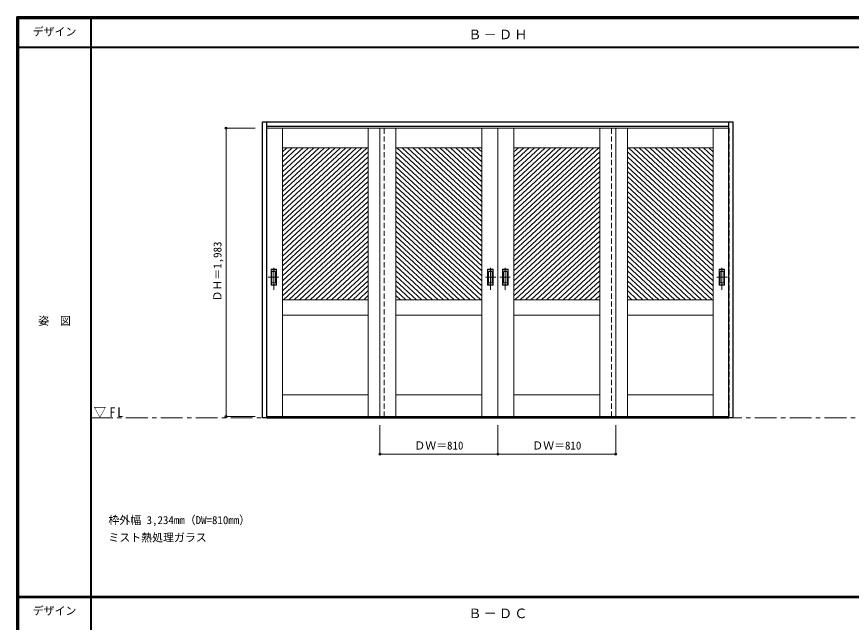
# Model space of a CAD drawing. Units: millimetres, scale not verified. Extents: x -6000 to 5700, y -4307 to 4260.
# Drawn here: x -6000 to -267, y 12 to 4175 of the extents above; entities that cross this region are included whole.
import ezdxf
from ezdxf.enums import TextEntityAlignment as Align

# ---------------------------------------------------------------- set-up
doc = ezdxf.new("R2010")
doc.units = ezdxf.units.MM
doc.header["$LTSCALE"] = 30
doc.header["$PDMODE"] = 32
doc.header["$PDSIZE"] = 15
doc.linetypes.add('CHAIN1', pattern=[8, 5, -1, 1, -1])
doc.linetypes.add('DASHED1', pattern=[1.8, 1.2, -0.6])
for name, color, linetype, lineweight in [('0-1_通り芯', 7, 'CHAIN1', 18), ('0-2_扉', 7, 'Continuous', 18), ('0-4_枠', 3, 'Continuous', 25), ('0-6_引手', 7, 'Continuous', 18), ('0-B_寸法', 7, 'Continuous', 9), ('0-C_ハッチ', 4, 'Continuous', 9), ('F-1_枠', 6, 'Continuous', 40)]:
    doc.layers.add(name, color=color, linetype=linetype, lineweight=lineweight)
doc.layers.add('0-A_文字', color=7, linetype='Continuous')
doc.layers.add('F-A_文字', color=7, linetype='Continuous')
doc.styles.add('ＭＳ ゴシック', font='')
doc.styles.get('ＭＳ ゴシック').set_extended_font_data('MS Gothic')

msp = doc.modelspace()

# ---------------------------------------------------------------- linework, layer by layer
at = {"layer": '0-1_通り芯'}
msp.add_line((-5490, 1418), (5690, 1418), dxfattribs=at)
at = {"layer": '0-2_扉', "color": 4, "linetype": 'DASHED1', "lineweight": 9}
for p, q in [((-4285, 3409), (-4285, 1426)), ((-4282, 3409), (-4285, 3409)), ((-3475, 1426), (-3475, 3409)), ((-1915, 1426), (-1915, 3409)), ((-1108, 3409), (-1105, 3409)), ((-1105, 3409), (-1105, 1426)), ((-4282, 1426), (-4285, 1426)), ((-1108, 1426), (-1105, 1426))]:
    msp.add_line(p, q, dxfattribs=at)
at = {"layer": '0-2_扉'}
for p, q in [((-4282, 3409), (-3475, 3409)), ((-4175, 3409), (-4175, 1426)), ((-3585, 3409), (-3585, 1426)), ((-2695, 3409), (-3505, 3409)), ((-3395, 3409), (-3395, 1426)), ((-2805, 3409), (-2805, 1426)), ((-2695, 3409), (-2695, 1426)), ((-2695, 3409), (-1885, 3409)), ((-2695, 3409), (-2695, 1426)), ((-2585, 3409), (-2585, 1426)), ((-1995, 3409), (-1995, 1426)), ((-1108, 3409), (-1915, 3409)), ((-1805, 3409), (-1805, 1426)), ((-1215, 3409), (-1215, 1426)), ((-4175, 3274), (-3585, 3274)), ((-2805, 3274), (-3395, 3274)), ((-2585, 3274), (-1995, 3274)), ((-1215, 3274), (-1805, 3274)), ((-3585, 2229), (-4175, 2229)), ((-4156.5, 2229), (-3967.5, 2229)), ((-3395, 2229), (-2805, 2229)), ((-2823.5, 2229), (-3012.5, 2229)), ((-1995, 2229), (-2585, 2229)), ((-2566.5, 2229), (-2377.5, 2229)), ((-1805, 2229), (-1215, 2229)), ((-1233.5, 2229), (-1422.5, 2229)), ((-4175, 2124), (-3585, 2124)), ((-2805, 2124), (-3395, 2124)), ((-2585, 2124), (-1995, 2124)), ((-1215, 2124), (-1805, 2124)), ((-4175, 1576), (-3585, 1576)), ((-2805, 1576), (-3395, 1576)), ((-2585, 1576), (-1995, 1576)), ((-1215, 1576), (-1805, 1576)), ((-4282, 1426), (-3475, 1426)), ((-1108, 1426), (-1915, 1426))]:
    msp.add_line(p, q, dxfattribs=at)
at = {"layer": '0-2_扉', "color": 3, "lineweight": 25}
for p, q in [((-3505, 1418), (-3475, 1418)), ((-1915, 1418), (-1885, 1418))]:
    msp.add_line(p, q, dxfattribs=at)
at = {"layer": '0-2_扉'}
for points in [[(-2695, 1426), (-3505, 1426), (-3505, 3409)], [(-2695, 1426), (-1885, 1426), (-1885, 3409)]]:
    msp.add_lwpolyline(points, dxfattribs=at)
at = {"layer": '0-4_枠'}
for p, q in [((-4312, 1418), (-4312, 3453)), ((-4312, 3453), (-1078, 3453)), ((-4282, 1418), (-4282, 3453)), ((-1108, 1418), (-1108, 3453)), ((-1078, 1418), (-1078, 3453)), ((-4282, 3423), (-1108, 3423)), ((-4282, 1418), (-4312, 1418)), ((-4282, 1421), (-1108, 1421)), ((-4282, 1418), (-1108, 1418)), ((-1078, 1418), (-1108, 1418))]:
    msp.add_line(p, q, dxfattribs=at)
at = {"layer": '0-6_引手', "linetype": 'CHAIN1'}
for p, q in [((-4234, 2298.27), (-4234, 2469.12)), ((-2746, 2298.27), (-2746, 2469.12)), ((-2644, 2298.27), (-2644, 2469.12)), ((-1156, 2298.27), (-1156, 2469.12)), ((-4272.07, 2383.5), (-4199.56, 2383.5)), ((-2707.93, 2383.5), (-2780.44, 2383.5)), ((-2682.07, 2383.5), (-2609.56, 2383.5)), ((-1117.93, 2383.5), (-1190.44, 2383.5))]:
    msp.add_line(p, q, dxfattribs=at)
at = {"layer": '0-6_引手'}
for p, q in [((-4253, 2438.5), (-4215, 2438.5)), ((-4253, 2328.5), (-4253, 2438.5)), ((-4246.5, 2422.5), (-4221.5, 2422.5)), ((-4246.5, 2344.5), (-4246.5, 2422.5)), ((-4221.5, 2344.5), (-4221.5, 2422.5)), ((-4215, 2328.5), (-4215, 2438.5)), ((-2727, 2438.5), (-2765, 2438.5)), ((-2765, 2328.5), (-2765, 2438.5)), ((-2733.5, 2422.5), (-2758.5, 2422.5)), ((-2758.5, 2344.5), (-2758.5, 2422.5)), ((-2733.5, 2344.5), (-2733.5, 2422.5)), ((-2727, 2328.5), (-2727, 2438.5)), ((-2663, 2438.5), (-2625, 2438.5)), ((-2663, 2328.5), (-2663, 2438.5)), ((-2656.5, 2422.5), (-2631.5, 2422.5)), ((-2656.5, 2344.5), (-2656.5, 2422.5)), ((-2631.5, 2344.5), (-2631.5, 2422.5)), ((-2625, 2328.5), (-2625, 2438.5)), ((-1137, 2438.5), (-1175, 2438.5)), ((-1175, 2328.5), (-1175, 2438.5)), ((-1143.5, 2422.5), (-1168.5, 2422.5)), ((-1168.5, 2344.5), (-1168.5, 2422.5)), ((-1143.5, 2344.5), (-1143.5, 2422.5)), ((-1137, 2328.5), (-1137, 2438.5)), ((-4253, 2328.5), (-4215, 2328.5)), ((-4246.5, 2344.5), (-4221.5, 2344.5)), ((-2727, 2328.5), (-2765, 2328.5)), ((-2733.5, 2344.5), (-2758.5, 2344.5)), ((-2663, 2328.5), (-2625, 2328.5)), ((-2656.5, 2344.5), (-2631.5, 2344.5)), ((-1137, 2328.5), (-1175, 2328.5)), ((-1143.5, 2344.5), (-1168.5, 2344.5))]:
    msp.add_line(p, q, dxfattribs=at)
at = {"layer": '0-6_引手', "linetype": 'DASHED1'}
for p, q in [((-4218, 2332.5), (-4218, 2434.5)), ((-2762, 2332.5), (-2762, 2434.5)), ((-2628, 2332.5), (-2628, 2434.5)), ((-1172, 2332.5), (-1172, 2434.5)), ((-4250, 2332.5), (-4218, 2332.5)), ((-2730, 2332.5), (-2762, 2332.5)), ((-2660, 2332.5), (-2628, 2332.5)), ((-1140, 2332.5), (-1172, 2332.5))]:
    msp.add_line(p, q, dxfattribs=at)
for points in [[(-4250, 2332.5), (-4250, 2434.5), (-4218, 2434.5)], [(-2730, 2332.5), (-2730, 2434.5), (-2762, 2434.5)], [(-2660, 2332.5), (-2660, 2434.5), (-2628, 2434.5)], [(-1140, 2332.5), (-1140, 2434.5), (-1172, 2434.5)]]:
    msp.add_lwpolyline(points, dxfattribs=at)
at = {"layer": '0-B_寸法', "color": 4}
for p, q in [((-4562, 3409), (-4362, 3409)), ((-4562, 3409), (-4562, 1426)), ((-4562, 1426), (-4362, 1426)), ((-3505, 1168), (-3505, 1368)), ((-2695, 1168), (-2695, 1368)), ((-1885, 1168), (-1885, 1368)), ((-3505, 1168), (-1885, 1168))]:
    msp.add_line(p, q, dxfattribs=at)
at = {"layer": '0-B_寸法'}
for p in [(-4562, 3409), (-4562, 1426), (-3505, 1168), (-2695, 1168), (-1885, 1168)]:
    msp.add_point(p, dxfattribs=at)
at = {"layer": '0-C_ハッチ'}
for p, q in [((-4106.86, 3274), (-4175, 3210.9)), ((-4070.06, 3274), (-4175, 3176.83)), ((-4033.26, 3274), (-4175, 3142.76)), ((-3996.47, 3274), (-4175, 3108.69)), ((-4143.65, 3274), (-4175, 3244.97)), ((-3959.67, 3274), (-4175, 3074.62)), ((-3922.87, 3274), (-4175, 3040.55)), ((-3886.08, 3274), (-4175, 3006.48)), ((-3849.28, 3274), (-4175, 2972.41)), ((-3812.48, 3274), (-4175, 2938.34)), ((-3775.69, 3274), (-4175, 2904.26)), ((-3738.89, 3274), (-4175, 2870.19)), ((-3702.09, 3274), (-4175, 2836.12)), ((-3665.29, 3274), (-4175, 2802.05)), ((-3628.5, 3274), (-4175, 2767.98)), ((-3591.7, 3274), (-4175, 2733.91)), ((-3388.3, 3274), (-2805, 2733.91)), ((-3351.5, 3274), (-2805, 2767.98)), ((-3314.71, 3274), (-2805, 2802.05)), ((-3277.91, 3274), (-2805, 2836.12)), ((-3241.11, 3274), (-2805, 2870.19)), ((-3204.32, 3274), (-2805, 2904.26)), ((-3167.52, 3274), (-2805, 2938.34)), ((-3130.72, 3274), (-2805, 2972.41)), ((-3093.93, 3274), (-2805, 3006.48)), ((-3057.13, 3274), (-2805, 3040.55)), ((-3020.33, 3274), (-2805, 3074.62)), ((-2983.53, 3274), (-2805, 3108.69)), ((-2946.74, 3274), (-2805, 3142.76)), ((-2909.94, 3274), (-2805, 3176.83)), ((-2873.14, 3274), (-2805, 3210.9)), ((-2836.35, 3274), (-2805, 3244.97)), ((-2516.86, 3274), (-2585, 3210.9)), ((-2480.06, 3274), (-2585, 3176.83)), ((-2443.26, 3274), (-2585, 3142.76)), ((-2406.47, 3274), (-2585, 3108.69)), ((-2553.65, 3274), (-2585, 3244.97)), ((-2369.67, 3274), (-2585, 3074.62)), ((-2332.87, 3274), (-2585, 3040.55)), ((-2296.08, 3274), (-2585, 3006.48)), ((-2259.28, 3274), (-2585, 2972.41)), ((-2222.48, 3274), (-2585, 2938.34)), ((-2185.69, 3274), (-2585, 2904.26)), ((-2148.89, 3274), (-2585, 2870.19)), ((-2112.09, 3274), (-2585, 2836.12)), ((-2075.29, 3274), (-2585, 2802.05)), ((-2038.5, 3274), (-2585, 2767.98)), ((-2001.7, 3274), (-2585, 2733.91)), ((-1798.3, 3274), (-1215, 2733.91)), ((-1761.5, 3274), (-1215, 2767.98)), ((-1724.71, 3274), (-1215, 2802.05)), ((-1687.91, 3274), (-1215, 2836.12)), ((-1651.11, 3274), (-1215, 2870.19)), ((-1614.32, 3274), (-1215, 2904.26)), ((-1577.52, 3274), (-1215, 2938.34)), ((-1540.72, 3274), (-1215, 2972.41)), ((-1503.93, 3274), (-1215, 3006.48)), ((-1467.13, 3274), (-1215, 3040.55)), ((-1430.33, 3274), (-1215, 3074.62)), ((-1393.53, 3274), (-1215, 3108.69)), ((-1356.74, 3274), (-1215, 3142.76)), ((-1319.94, 3274), (-1215, 3176.83)), ((-1283.14, 3274), (-1215, 3210.9)), ((-1246.35, 3274), (-1215, 3244.97)), ((-3585, 3246.13), (-4175, 2699.84)), ((-3585, 3212.06), (-4175, 2665.77)), ((-3395, 3246.13), (-2805, 2699.84)), ((-3395, 3212.06), (-2805, 2665.77)), ((-1995, 3246.13), (-2585, 2699.84)), ((-1995, 3212.06), (-2585, 2665.77)), ((-1805, 3246.13), (-1215, 2699.84)), ((-1805, 3212.06), (-1215, 2665.77)), ((-3585, 3177.99), (-4175, 2631.7)), ((-3395, 3177.99), (-2805, 2631.7)), ((-1995, 3177.99), (-2585, 2631.7)), ((-1805, 3177.99), (-1215, 2631.7)), ((-3585, 3143.92), (-4175, 2597.62)), ((-3585, 3109.85), (-4175, 2563.55)), ((-3395, 3143.92), (-2805, 2597.62)), ((-3395, 3109.85), (-2805, 2563.55)), ((-1995, 3143.92), (-2585, 2597.62)), ((-1995, 3109.85), (-2585, 2563.55)), ((-1805, 3143.92), (-1215, 2597.62)), ((-1805, 3109.85), (-1215, 2563.55)), ((-3585, 3075.78), (-4175, 2529.48)), ((-3585, 3041.71), (-4175, 2495.41)), ((-3395, 3075.78), (-2805, 2529.48)), ((-3395, 3041.71), (-2805, 2495.41)), ((-1995, 3075.78), (-2585, 2529.48)), ((-1995, 3041.71), (-2585, 2495.41)), ((-1805, 3075.78), (-1215, 2529.48)), ((-1805, 3041.71), (-1215, 2495.41)), ((-3585, 3007.64), (-4175, 2461.34)), ((-3395, 3007.64), (-2805, 2461.34)), ((-1995, 3007.64), (-2585, 2461.34)), ((-1805, 3007.64), (-1215, 2461.34)), ((-3585, 2973.57), (-4175, 2427.27)), ((-3585, 2939.49), (-4175, 2393.2)), ((-3395, 2973.57), (-2805, 2427.27)), ((-3395, 2939.49), (-2805, 2393.2)), ((-1995, 2973.57), (-2585, 2427.27)), ((-1995, 2939.49), (-2585, 2393.2)), ((-1805, 2973.57), (-1215, 2427.27)), ((-1805, 2939.49), (-1215, 2393.2)), ((-3585, 2905.42), (-4175, 2359.13)), ((-3585, 2871.35), (-4175, 2325.06)), ((-3395, 2905.42), (-2805, 2359.13)), ((-3395, 2871.35), (-2805, 2325.06)), ((-1995, 2905.42), (-2585, 2359.13)), ((-1995, 2871.35), (-2585, 2325.06)), ((-1805, 2905.42), (-1215, 2359.13)), ((-1805, 2871.35), (-1215, 2325.06)), ((-3585, 2837.28), (-4175, 2290.99)), ((-3395, 2837.28), (-2805, 2290.99)), ((-1995, 2837.28), (-2585, 2290.99)), ((-1805, 2837.28), (-1215, 2290.99)), ((-3585, 2803.21), (-4175, 2256.91)), ((-3585, 2769.14), (-4168.35, 2229)), ((-3395, 2803.21), (-2805, 2256.91)), ((-3395, 2769.14), (-2811.65, 2229)), ((-1995, 2803.21), (-2585, 2256.91)), ((-1995, 2769.14), (-2578.35, 2229)), ((-1805, 2803.21), (-1215, 2256.91)), ((-1805, 2769.14), (-1221.65, 2229)), ((-3585, 2735.07), (-4131.55, 2229)), ((-3585, 2701), (-4094.76, 2229)), ((-3395, 2735.07), (-2848.45, 2229)), ((-3395, 2701), (-2885.24, 2229)), ((-1995, 2735.07), (-2541.55, 2229)), ((-1995, 2701), (-2504.76, 2229)), ((-1805, 2735.07), (-1258.45, 2229)), ((-1805, 2701), (-1295.24, 2229)), ((-3585, 2666.93), (-4057.96, 2229)), ((-3395, 2666.93), (-2922.04, 2229)), ((-1995, 2666.93), (-2467.96, 2229)), ((-1805, 2666.93), (-1332.04, 2229)), ((-3585, 2632.85), (-4021.16, 2229)), ((-3585, 2598.78), (-3984.37, 2229)), ((-3395, 2632.85), (-2958.84, 2229)), ((-3395, 2598.78), (-2995.63, 2229)), ((-1995, 2632.85), (-2431.16, 2229)), ((-1995, 2598.78), (-2394.37, 2229)), ((-1805, 2632.85), (-1368.84, 2229)), ((-1805, 2598.78), (-1405.63, 2229)), ((-3585, 2564.71), (-3947.57, 2229)), ((-3585, 2530.64), (-3910.77, 2229)), ((-3395, 2564.71), (-3032.43, 2229)), ((-3395, 2530.64), (-3069.23, 2229)), ((-1995, 2564.71), (-2357.57, 2229)), ((-1995, 2530.64), (-2320.77, 2229)), ((-1805, 2564.71), (-1442.43, 2229)), ((-1805, 2530.64), (-1479.23, 2229)), ((-3585, 2496.57), (-3873.98, 2229)), ((-3395, 2496.57), (-3106.02, 2229)), ((-1995, 2496.57), (-2283.98, 2229)), ((-1805, 2496.57), (-1516.02, 2229)), ((-3585, 2462.5), (-3837.18, 2229)), ((-3585, 2428.43), (-3800.38, 2229)), ((-3395, 2462.5), (-3142.82, 2229)), ((-3395, 2428.43), (-3179.62, 2229)), ((-1995, 2462.5), (-2247.18, 2229)), ((-1995, 2428.43), (-2210.38, 2229)), ((-1805, 2462.5), (-1552.82, 2229)), ((-1805, 2428.43), (-1589.62, 2229)), ((-3585, 2394.36), (-3763.59, 2229)), ((-3585, 2360.29), (-3726.79, 2229)), ((-3395, 2394.36), (-3216.41, 2229)), ((-3395, 2360.29), (-3253.21, 2229)), ((-1995, 2394.36), (-2173.59, 2229)), ((-1995, 2360.29), (-2136.79, 2229)), ((-1805, 2394.36), (-1626.41, 2229)), ((-1805, 2360.29), (-1663.21, 2229)), ((-3585, 2326.22), (-3689.99, 2229)), ((-3395, 2326.22), (-3290.01, 2229)), ((-1995, 2326.22), (-2099.99, 2229)), ((-1805, 2326.22), (-1700.01, 2229)), ((-3585, 2292.14), (-3653.2, 2229)), ((-3585, 2258.07), (-3616.4, 2229)), ((-3395, 2292.14), (-3326.8, 2229)), ((-3395, 2258.07), (-3363.6, 2229)), ((-1995, 2292.14), (-2063.2, 2229)), ((-1995, 2258.07), (-2026.4, 2229)), ((-1805, 2292.14), (-1736.8, 2229)), ((-1805, 2258.07), (-1773.6, 2229))]:
    msp.add_line(p, q, dxfattribs=at)
at = {"layer": 'F-1_枠'}
for p, q in [((-6000, 4175), (5700, 4175)), ((-6000, 4175), (-6000, -4205)), ((-6000, 4170), (5700, 4170)), ((-6000, 4165), (5700, 4165)), ((-5995, 4175), (-5995, -4205)), ((-5990, 4175), (-5990, -4205)), ((-5490, 4175), (-5490, -3790)), ((-6000, 3965), (5700, 3965)), ((-6000, 190.5), (5700, 190.5)), ((-6000, 187.5), (5700, 187.5)), ((-6000, 184.5), (5700, 184.5))]:
    msp.add_line(p, q, dxfattribs=at)

# ---------------------------------------------------------------- texts
at = {"layer": '0-A_文字', "style": 'ＭＳ ゴシック'}
for s, p in [('枠外幅 3,234mm（DW=810mm）', (-5370, 670.5)), ('ミスト熱処理ガラス', (-5370, 550.5))]:
    msp.add_text(s, height=54.99, dxfattribs=at).set_placement(p, align=Align.BOTTOM_LEFT)
at = {"layer": '0-A_文字', "char_height": 65.98, "attachment_point": 7, "style": 'ＭＳ ゴシック'}
for s, insert in [('\\T1.17;Ｂ－ＤＨ', (-2897.5, 4020)), ('\\T1.26;\\W0.95;▽FL', (-5471.25, 1418)), ('\\T1.17;Ｂ－ＤＣ', (-2897.5, 39.5))]:
    msp.add_mtext(s, dxfattribs=dict(at, insert=insert))
at = {"layer": '0-B_寸法', "style": 'ＭＳ ゴシック'}
msp.add_text('ＤＨ＝1,983', height=54.99, rotation=90, dxfattribs=at).set_placement((-4577, 2217.25), align=Align.BOTTOM_LEFT)
for p in [(-3268.75, 1183), (-2458.75, 1183)]:
    msp.add_text('ＤＷ＝810', height=54.99, dxfattribs=at).set_placement(p, align=Align.BOTTOM_LEFT)
at = {"layer": 'F-A_文字', "style": 'ＭＳ ゴシック'}
for s, p in [('デザイン', (-5890, 4027.5)), ('姿\u3000図', (-5852.5, 2040.25)), ('デザイン', (-5890, 47))]:
    msp.add_text(s, height=54.99, dxfattribs=at).set_placement(p, align=Align.BOTTOM_LEFT)

doc.saveas('drawing.dxf')
